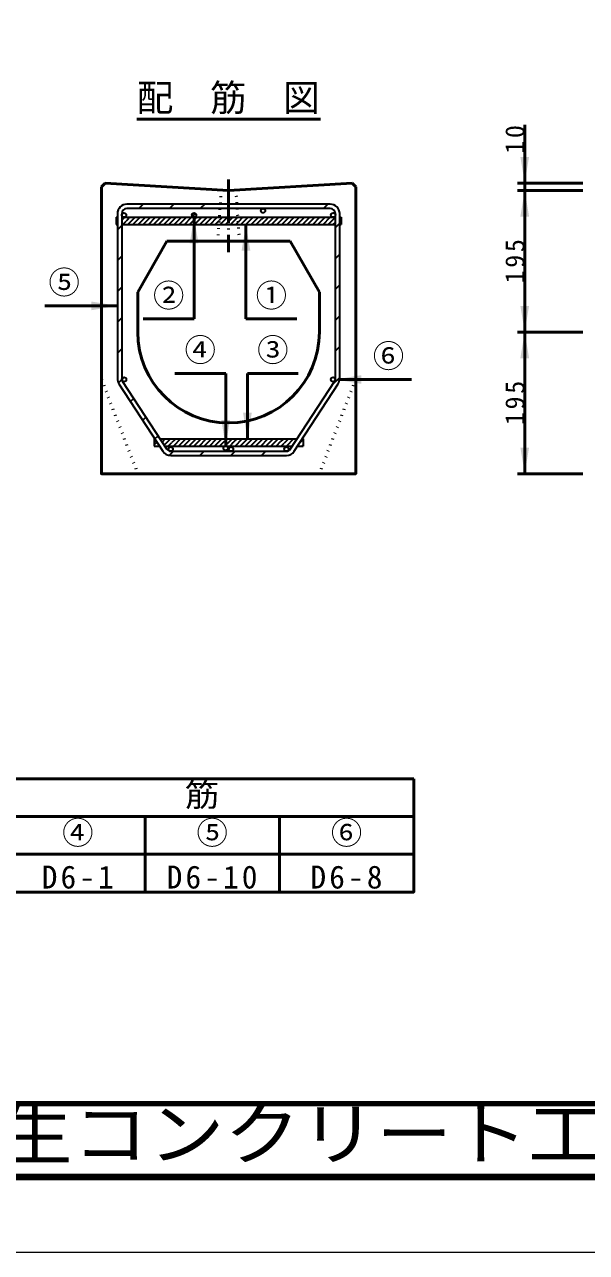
# Model space of a CAD drawing. Units: millimetres, scale not verified. Extents: x -2102 to 2102, y -1485 to 1485.
# Drawn here: x -963 to -190, y -1485 to 205 of the extents above; entities that cross this region are included whole.
import ezdxf
from ezdxf.enums import TextEntityAlignment as Align

# ---------------------------------------------------------------- set-up
doc = ezdxf.new("R2010")
doc.units = ezdxf.units.MM
doc.header["$LTSCALE"] = 5
doc.linetypes.add('DOTTED', pattern=[1.75, 0.25, -1.5])
doc.linetypes.add('LONG_DASHED_DOTTED', pattern=[15.25, 12, -1.5, 0.25, -1.5])
for name, color, linetype, lineweight in [('0-0_V-nasSTD', 7, 'Continuous', 35), ('0-1_0', 7, 'Continuous', 50), ('0-2_32', 7, 'DOTTED', 50)]:
    doc.layers.add(name, color=color, linetype=linetype, lineweight=lineweight)
doc.styles.add('ＭＳ ゴシック', font='')
doc.styles.get('ＭＳ ゴシック').set_extended_font_data('MS Gothic')

msp = doc.modelspace()

# ---------------------------------------------------------------- linework, layer by layer
at = {"layer": '0-0_V-nasSTD', "lineweight": 50}
for p, q in [((-852.443, -13.11), (-857.443, -18.11)), ((-512.443, -13.11), (-507.443, -18.11)), ((-767.443, -93.11), (-807.443, -163.11)), ((-597.443, -93.11), (-767.443, -93.11)), ((-597.443, -93.11), (-557.443, -163.11)), ((-807.443, -163.11), (-807.443, -218.11)), ((-557.443, -163.11), (-557.443, -218.11)), ((-797.5, -833), (-982.5, -833)), ((-612.5, -833), (-797.5, -833)), ((-427.5, -833), (-612.5, -833)), ((-427.5, -885), (-427.5, -833)), ((-797.5, -885), (-612.5, -885)), ((-612.5, -937), (-612.5, -885)), ((-612.5, -885), (-427.5, -885)), ((-612.5, -989), (-612.5, -937))]:
    msp.add_line(p, q, dxfattribs=at)
at = {"layer": '0-0_V-nasSTD'}
for p, q in [((-542.443, -42.11), (-822.443, -42.11)), ((-542.443, -48.11), (-822.443, -48.11)), ((-800.205, -42.11), (-806.205, -48.11)), ((-757.778, -42.11), (-763.778, -48.11)), ((-715.352, -42.11), (-721.352, -48.11)), ((-545.646, -42.11), (-551.646, -48.11)), ((-837.443, -60.11), (-837.443, -70.11)), ((-837.443, -60.11), (-835.443, -60.11)), ((-835.443, -63.206), (-837.443, -65.206)), ((-835.443, -55.11), (-835.443, -282.145)), ((-829.443, -55.11), (-829.443, -282.145)), ((-825.276, -60.11), (-829.443, -64.277)), ((-829.443, -60.11), (-535.443, -60.11)), ((-828.205, -70.11), (-823.551, -65.456)), ((-822.496, -64.402), (-823.551, -65.456)), ((-821.588, -63.493), (-822.496, -64.402)), ((-818.205, -60.11), (-821.588, -63.493)), ((-820.013, -68.99), (-818.21, -67.186)), ((-818.21, -67.186), (-811.134, -60.11)), ((-814.062, -70.11), (-804.062, -60.11)), ((-806.991, -70.11), (-796.991, -60.11)), ((-799.92, -70.11), (-789.92, -60.11)), ((-792.849, -70.11), (-782.849, -60.11)), ((-785.778, -70.11), (-775.778, -60.11)), ((-778.707, -70.11), (-768.707, -60.11)), ((-771.636, -70.11), (-761.636, -60.11)), ((-764.565, -70.11), (-754.565, -60.11)), ((-757.494, -70.11), (-747.494, -60.11)), ((-750.423, -70.11), (-740.423, -60.11)), ((-743.352, -70.11), (-733.352, -60.11)), ((-736.281, -70.11), (-731.163, -64.992)), ((-728.036, -54.794), (-732.259, -59.017)), ((-729.943, -63.772), (-731.163, -64.992)), ((-729.21, -63.039), (-729.943, -63.772)), ((-726.281, -60.11), (-729.21, -63.039)), ((-727.796, -68.696), (-719.21, -60.11)), ((-722.139, -70.11), (-712.139, -60.11)), ((-715.068, -70.11), (-705.068, -60.11)), ((-707.996, -70.11), (-697.996, -60.11)), ((-700.925, -70.11), (-695.424, -64.608)), ((-690.925, -60.11), (-695.424, -64.608)), ((-693.854, -70.11), (-683.854, -60.11)), ((-686.783, -70.11), (-676.783, -60.11)), ((-679.712, -70.11), (-669.776, -60.173)), ((-672.641, -70.11), (-669.308, -66.777)), ((-669.712, -60.11), (-669.776, -60.173)), ((-662.641, -60.11), (-669.308, -66.777)), ((-665.57, -70.11), (-655.57, -60.11)), ((-658.499, -70.11), (-648.499, -60.11)), ((-651.428, -70.11), (-641.428, -60.11)), ((-644.357, -70.11), (-637.138, -62.891)), ((-634.943, -60.696), (-637.138, -62.891)), ((-634.357, -60.11), (-634.943, -60.696)), ((-632.211, -65.035), (-634.943, -67.767)), ((-627.286, -60.11), (-632.211, -65.035)), ((-630.215, -70.11), (-620.215, -60.11)), ((-623.144, -70.11), (-613.144, -60.11)), ((-616.073, -70.11), (-606.073, -60.11)), ((-609.002, -70.11), (-599.002, -60.11)), ((-601.93, -70.11), (-591.93, -60.11)), ((-594.859, -70.11), (-584.859, -60.11)), ((-587.788, -70.11), (-577.788, -60.11)), ((-580.717, -70.11), (-570.717, -60.11)), ((-573.646, -70.11), (-563.646, -60.11)), ((-566.575, -70.11), (-556.575, -60.11)), ((-559.504, -70.11), (-549.504, -60.11)), ((-552.433, -70.11), (-542.433, -60.11)), ((-541.724, -66.472), (-545.362, -70.11)), ((-535.443, -60.19), (-541.724, -66.472)), ((-538.291, -70.11), (-535.443, -67.262)), ((-535.443, -282.145), (-535.443, -55.11)), ((-529.443, -282.145), (-529.443, -55.11)), ((-528.291, -60.11), (-529.443, -61.262)), ((-529.443, -60.11), (-527.443, -60.11)), ((-527.443, -66.333), (-529.443, -68.333)), ((-527.443, -60.11), (-527.443, -70.11)), ((-837.443, -70.11), (-835.443, -70.11)), ((-829.443, -71.348), (-835.443, -77.348)), ((-829.443, -70.11), (-535.443, -70.11)), ((-821.134, -70.11), (-820.013, -68.99)), ((-727.796, -68.696), (-729.21, -70.11)), ((-634.943, -67.767), (-637.286, -70.11)), ((-529.443, -68.333), (-535.443, -74.333)), ((-529.443, -70.11), (-527.443, -70.11)), ((-829.443, -113.774), (-835.443, -119.774)), ((-535.443, -116.759), (-529.443, -110.759)), ((-829.443, -156.201), (-835.443, -162.201)), ((-535.443, -159.185), (-529.443, -153.185)), ((-829.443, -198.627), (-835.443, -204.627)), ((-535.443, -201.612), (-529.443, -195.612)), ((-829.443, -241.053), (-835.443, -247.053)), ((-535.443, -244.038), (-529.443, -238.038)), ((-829.334, -283.372), (-834.02, -288.058)), ((-826.391, -280.429), (-829.228, -283.266)), ((-828.312, -285.96), (-767.885, -378.925)), ((-597, -378.925), (-536.573, -285.96)), ((-539.61, -290.632), (-529.443, -280.465)), ((-833.342, -289.23), (-772.915, -382.195)), ((-591.97, -382.195), (-531.543, -289.23)), ((-813.021, -309.485), (-817.358, -313.822)), ((-796.307, -335.198), (-800.645, -339.535)), ((-784.95, -365.11), (-784.95, -375.11)), ((-784.95, -365.11), (-784.021, -365.11)), ((-783.931, -365.248), (-784.95, -366.266)), ((-781.146, -369.533), (-784.95, -373.337)), ((-783.931, -365.248), (-779.594, -360.91)), ((-776.865, -365.11), (-588.021, -365.11)), ((-776.722, -365.11), (-776.808, -365.196)), ((-769.651, -365.11), (-774.023, -369.481)), ((-771.237, -373.767), (-762.58, -365.11)), ((-765.509, -375.11), (-760.687, -370.288)), ((-756.668, -366.269), (-760.687, -370.288)), ((-748.438, -365.11), (-758.438, -375.11)), ((-755.509, -365.11), (-756.668, -366.269)), ((-751.367, -375.11), (-741.367, -365.11)), ((-744.296, -375.11), (-734.296, -365.11)), ((-737.225, -375.11), (-727.225, -365.11)), ((-730.154, -375.11), (-720.154, -365.11)), ((-723.083, -375.11), (-713.083, -365.11)), ((-716.012, -375.11), (-706.012, -365.11)), ((-708.941, -375.11), (-698.941, -365.11)), ((-701.869, -375.11), (-691.869, -365.11)), ((-694.798, -375.11), (-688.208, -368.52)), ((-686.443, -366.754), (-688.208, -368.52)), ((-684.798, -365.11), (-686.443, -366.754)), ((-677.727, -365.11), (-685.972, -373.355)), ((-676.359, -370.812), (-677.824, -372.278)), ((-672.226, -366.68), (-676.359, -370.812)), ((-673.585, -375.11), (-663.585, -365.11)), ((-670.656, -365.11), (-672.226, -366.68)), ((-666.514, -375.11), (-656.514, -365.11)), ((-659.443, -375.11), (-649.443, -365.11)), ((-652.372, -375.11), (-642.372, -365.11)), ((-645.301, -375.11), (-635.301, -365.11)), ((-638.23, -375.11), (-628.23, -365.11)), ((-631.159, -375.11), (-621.159, -365.11)), ((-624.088, -375.11), (-614.088, -365.11)), ((-617.017, -375.11), (-610.273, -368.366)), ((-607.814, -365.907), (-610.273, -368.366)), ((-607.017, -365.11), (-607.814, -365.907)), ((-607.388, -372.552), (-605.887, -371.051)), ((-604.002, -369.166), (-605.887, -371.051)), ((-599.946, -365.11), (-604.002, -369.166)), ((-592.875, -365.11), (-602.875, -375.11)), ((-595.803, -375.11), (-592.138, -371.445)), ((-579.95, -366.327), (-584.824, -371.202)), ((-580.865, -365.11), (-579.95, -365.11)), ((-579.95, -365.11), (-579.95, -375.11)), ((-784.95, -375.11), (-777.521, -375.11)), ((-779.651, -375.11), (-778.36, -373.819)), ((-770.365, -375.11), (-594.521, -375.11)), ((-764.185, -387.928), (-758.367, -382.11)), ((-762.016, -382.11), (-602.869, -382.11)), ((-762.016, -388.11), (-602.869, -388.11)), ((-721.941, -388.11), (-715.941, -382.11)), ((-687.727, -375.11), (-686.714, -374.097)), ((-686.443, -373.825), (-686.714, -374.097)), ((-685.972, -373.355), (-686.443, -373.825)), ((-680.656, -375.11), (-677.824, -372.278)), ((-679.514, -388.11), (-673.514, -382.11)), ((-637.088, -388.11), (-631.088, -382.11)), ((-609.946, -375.11), (-607.388, -372.552)), ((-587.365, -375.11), (-579.95, -375.11)), ((-581.661, -375.11), (-579.95, -373.398))]:
    msp.add_line(p, q, dxfattribs=at)
at = {"layer": '0-0_V-nasSTD', "linetype": 'DOTTED', "lineweight": 50}
for p, q in [((-857.443, -283.11), (-807.443, -413.11)), ((-507.443, -283.11), (-557.443, -413.11))]:
    msp.add_line(p, q, dxfattribs=at)
at = {"layer": '0-0_V-nasSTD', "lineweight": 18}
for points in [[(-2102.5, -1485), (-2102.5, 1485), (2102.5, 1485), (2102.5, -1485)], [(-2002.5, -1385), (-2002.5, 1385), (2002.5, 1385), (2002.5, -1385)]]:
    msp.add_lwpolyline(points, close=True, dxfattribs=at)
at = {"layer": '0-0_V-nasSTD', "lineweight": 100}
msp.add_lwpolyline([(-1997.5, 1380), (-1997.5, -1380), (1997.5, -1380), (1997.5, 1380)], close=True, dxfattribs=at)
at = {"layer": '0-0_V-nasSTD', "lineweight": 50}
for points in [[(-852.443, -13.11), (-682.443, -23.11), (-512.443, -13.11)], [(-857.443, -18.11), (-857.443, -413.11), (-507.443, -413.11), (-507.443, -18.11)], [(-982.5, -937), (-797.5, -937), (-797.5, -885), (-982.5, -885)], [(-797.5, -937), (-797.5, -885), (-797.5, -937)], [(-797.5, -937), (-612.5, -937), (-612.5, -885)], [(-612.5, -937), (-612.5, -885), (-612.5, -937)], [(-612.5, -937), (-427.5, -937), (-427.5, -885)], [(-612.5, -989), (-427.5, -989), (-427.5, -937), (-427.5, -885), (-427.5, -937)], [(-982.5, -989), (-797.5, -989), (-797.5, -937)], [(-797.5, -989), (-797.5, -937), (-797.5, -989)], [(-797.5, -989), (-612.5, -989), (-612.5, -937)], [(-612.5, -989), (-612.5, -937), (-612.5, -989)], [(-427.5, -989), (-427.5, -937), (-427.5, -989)]]:
    msp.add_lwpolyline(points, dxfattribs=at)
at = {"layer": '0-0_V-nasSTD'}
for centre in [(-634.943, -51.11), (-826.443, -57.11), (-729.943, -57.11), (-538.443, -57.11), (-826.233, -283.424), (-538.653, -283.424), (-762.016, -379.11), (-686.443, -378.11), (-678.943, -379.11), (-602.869, -379.11)]:
    msp.add_circle(centre, 3, dxfattribs=at)
for centre, radius, start, end in [((-822.443, -55.11), 13, 90, 180), ((-822.443, -55.11), 7, 90, 180), ((-542.443, -55.11), 13, 0, 90), ((-542.443, -55.11), 7, 0, 90), ((-822.443, -282.145), 13, 180, 213.02387), ((-822.443, -282.145), 7, 180, 213.02387), ((-542.443, -282.145), 7, 326.97613, 0), ((-542.443, -282.145), 13, 326.97613, 0), ((-762.016, -375.11), 13, 213.02387, 270), ((-762.016, -375.11), 7, 213.02387, 270), ((-602.869, -375.11), 7, 270, 326.97613), ((-602.869, -375.11), 13, 270, 326.97613)]:
    msp.add_arc(centre, radius, start, end, dxfattribs=at)
at = {"layer": '0-0_V-nasSTD', "lineweight": 50}
msp.add_arc((-682.443, -218.11), 125, 180, 360, dxfattribs=at)
at = {"layer": '0-0_V-nasSTD'}
for points in [[(-280.686, 22.89), (-274.686, -13.11), (-268.686, 22.89)], [(-280.686, -59.11), (-274.686, -23.11), (-268.686, -59.11)], [(-735.943, -96.11), (-729.943, -60.11), (-723.943, -96.11)], [(-664.499, -106.11), (-658.499, -70.11), (-652.499, -106.11)], [(-871.443, -188.093), (-871.443, -176.093), (-835.443, -182.093)], [(-280.686, -182.11), (-274.686, -218.11), (-268.686, -182.11)], [(-280.686, -254.11), (-274.686, -218.11), (-268.686, -254.11)], [(-535.653, -283.424), (-499.653, -289.424), (-499.653, -277.424)], [(-662.514, -329.11), (-656.514, -365.11), (-650.514, -329.11)], [(-692.443, -339.11), (-686.443, -375.11), (-680.443, -339.11)], [(-280.686, -377.11), (-274.686, -413.11), (-268.686, -377.11)]]:
    msp.add_solid(points, dxfattribs=at)
at = {"layer": '0-1_0'}
for p, q in [((-808.846, 74.89), (-556.039, 74.89)), ((-274.686, 66.89), (-274.686, -13.11)), ((-194.686, -13.11), (-284.686, -13.11)), ((-274.686, -23.11), (-274.686, -13.11)), ((-194.686, -23.11), (-284.686, -23.11)), ((-729.943, -200.11), (-729.943, -60.11)), ((-658.499, -200.11), (-658.499, -70.11)), ((-935.443, -182.093), (-835.443, -182.093)), ((-799.943, -200.11), (-729.943, -200.11)), ((-658.499, -200.11), (-588.499, -200.11)), ((-194.686, -218.11), (-284.686, -218.11)), ((-756.443, -275.11), (-686.443, -275.11)), ((-686.443, -275.11), (-686.443, -375.11)), ((-656.514, -275.11), (-656.514, -365.11)), ((-656.514, -275.11), (-586.514, -275.11)), ((-430.653, -283.424), (-530.653, -283.424)), ((-194.686, -413.11), (-284.686, -413.11))]:
    msp.add_line(p, q, dxfattribs=at)
at = {"layer": '0-1_0', "linetype": 'LONG_DASHED_DOTTED'}
msp.add_line((-682.443, -8.11), (-682.443, -108.11), dxfattribs=at)
at = {"layer": '0-1_0', "lineweight": 100}
msp.add_line((-1997.5, -1280), (1997.5, -1280), dxfattribs=at)
at = {"layer": '0-1_0'}
msp.add_lwpolyline([(-274.686, -413.11), (-274.686, -218.11), (-274.686, -23.11)], dxfattribs=at)
at = {"layer": '0-2_32'}
for p, q in [((-692.407, -22.527), (-697.443, -93.11)), ((-667.443, -93.11), (-672.407, -22.522))]:
    msp.add_line(p, q, dxfattribs=at)

# ---------------------------------------------------------------- texts
at = {"layer": '0-0_V-nasSTD', "style": 'ＭＳ ゴシック'}
for s, height, p in [('配\u3000筋\u3000図', 36.95, (-808.846, 74.89)), ('⑤', 31.67, (-930.443, -175.093)), ('②', 31.67, (-786.543, -193.11)), ('①', 31.67, (-645.099, -193.11)), ('④', 31.67, (-743.043, -268.11)), ('③', 31.67, (-643.114, -268.11)), ('⑥', 31.67, (-483.853, -276.424)), ('④', 31.67, (-911.6, -932.6)), ('⑤', 31.67, (-726.6, -932.6)), ('⑥', 31.67, (-541.6, -932.6))]:
    msp.add_text(s, height=height, dxfattribs=at).set_placement(p, align=Align.BOTTOM_LEFT)
at = {"layer": '0-0_V-nasSTD', "style": 'ＭＳ ゴシック', "width": 1.1}
for s, height, p in [('配\u3000\u3000\u3000\u3000\u3000\u3000\u3000\u3000\u3000\u3000筋', 31.67, (-1265.46, -880.6)), ('株式会社船生コンクリート工業', 69.65, (-1524.221, -1377.45))]:
    msp.add_text(s, height=height, dxfattribs=at).set_placement(p, align=Align.BOTTOM_LEFT)
at = {"layer": '0-0_V-nasSTD', "char_height": 26.39, "attachment_point": 7, "rotation": 90, "style": 'ＭＳ ゴシック'}
for s, insert in [('\\T1.2;10', (-274.686, 27.29)), ('\\T1.2;195', (-274.686, -151.21)), ('\\T1.2;195', (-274.686, -346.21))]:
    msp.add_mtext(s, dxfattribs=dict(at, insert=insert))
at = {"layer": '0-0_V-nasSTD', "char_height": 31.67, "attachment_point": 7, "style": 'ＭＳ ゴシック'}
for s, insert in [('\\T1.2;D6-1', (-939.68, -984.6)), ('\\T1.2;D6-10', (-767.64, -984.6)), ('\\T1.2;D6-8', (-569.68, -984.6))]:
    msp.add_mtext(s, dxfattribs=dict(at, insert=insert))

doc.saveas('drawing.dxf')
